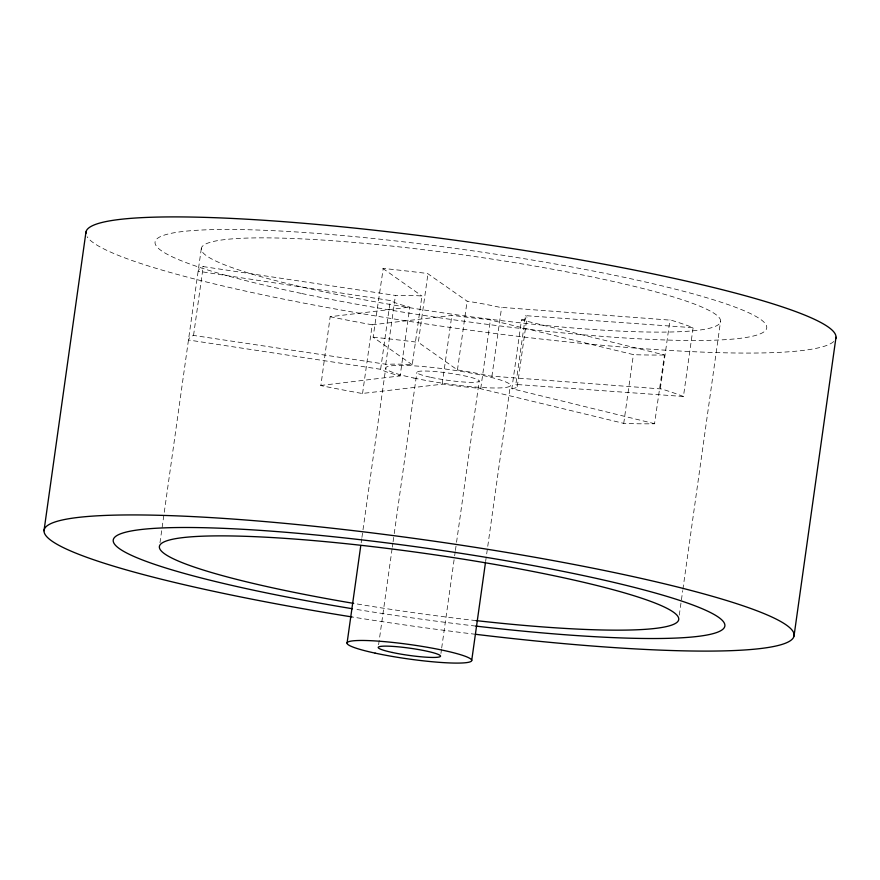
<?xml version="1.0" encoding="UTF-8"?>
<svg xmlns="http://www.w3.org/2000/svg" width="880" height="880" viewBox="0 0 880 880"><rect width="100%" height="100%" fill="white"/><g stroke="black" fill="none" stroke-linecap="round" stroke-linejoin="round"><path stroke-width="0.66" stroke-dasharray="4.4 3.3" d="M159.984 542.751L201.355 248.292M193.545 335.379L203.214 266.596L396.616 295.625A69.916 8.041 8 0 1 421.091 295.944L421.916 296.01L412.247 364.782L411.422 364.727A69.916 8.041 8 0 0 386.947 364.397L193.457 335.412A262.174 30.129 8 0 0 188.474 339.988L380.853 369.325A69.916 8.041 8 0 0 398.2 375.408L400.136 375.903L409.805 307.12L407.858 306.636A69.916 8.041 8 0 1 390.522 300.553L198.132 271.216A262.174 30.129 8 0 1 203.126 266.64L203.214 266.596M654.808 423.764L511.852 388.685L521.51 319.902L664.466 354.981L654.533 423.764A262.174 30.129 8 0 1 624.063 423.456L478.346 388.179A69.916 8.041 8 0 1 443.157 384.098L362.131 393.481A262.174 30.129 8 0 1 320.881 385.583L330.154 316.723L409.805 307.12M362.549 393.558L372.218 324.786L452.815 315.326A69.916 8.041 8 0 0 488.015 319.407L633.721 354.684A262.174 30.129 8 0 0 664.202 354.992L664.466 354.981M412.247 364.782L373.12 337.172L383.218 268.433A262.174 30.129 8 0 1 405.174 270.831L409.629 271.348A262.174 30.129 8 0 1 427.537 273.504L467.115 301.18L469.81 301.598A69.916 8.041 8 0 1 499.444 307.219L671.264 320.21A262.174 30.129 8 0 1 681.043 323.356L683.32 324.126A262.174 30.129 8 0 1 691.735 327.173L693.11 327.712L683.441 396.484L515.834 384.439L525.503 315.656L693.11 327.712M380.644 369.182L390.313 300.41M385.726 364.518L395.395 295.746M361.174 542.817L361.735 538.758M361.933 537.405L385.737 368.005M683.441 396.484L682.077 395.956A262.174 30.129 8 0 0 661.595 388.982L489.786 376.002A69.916 8.041 8 0 0 460.152 370.37L457.457 369.952L418.33 342.342L427.988 273.57M378.609 644.732L392.139 548.515M392.326 547.162L392.898 543.103M393.085 541.739L394.042 534.963M394.229 533.61L416.9 372.35M442.2 383.955L451.869 315.183M457.457 369.952L467.115 301.18M440.935 653.422L441.507 649.352M441.694 647.999L454.454 557.205M454.641 555.841L455.213 551.782M455.411 550.429L456.357 543.653M456.544 542.289L479.215 381.029M480.766 388.377L490.435 319.594M491.898 376.486L501.567 307.714M485.617 561.539L510.367 385.374M517.286 386.441L526.955 317.658M623.722 423.445L633.391 354.673M660.319 388.597L669.988 319.825M679.283 615.098L682.726 590.612M682.913 589.248L720.588 321.156M521.51 319.902L521.895 319.858A69.916 8.041 8 0 0 525.701 315.799L525.503 315.656M511.852 388.685L512.226 388.63A69.916 8.041 8 0 0 516.043 384.571L515.834 384.439M320.496 385.506L400.136 375.903M373.12 337.172L373.549 337.216A262.174 30.129 8 0 1 417.879 342.287L418.33 342.342M372.218 324.786L371.789 324.709A262.174 30.129 8 0 1 330.55 316.811L330.154 316.723M382.789 268.389L421.916 296.01M475.629 634.304A378.697 43.527 8 0 1 351.835 616.924M833.723 341.517A378.697 43.527 8 0 1 455.543 328.185A378.697 43.527 8 0 1 87.131 236.742M475.706 626.076A308.781 35.486 8 0 1 353.771 608.971M476.025 620.598A262.174 30.129 8 0 1 354.816 603.581M325.952 292.259A262.174 30.129 8 0 0 720.533 321.684A262.174 30.129 8 0 0 336.347 241.021A262.174 30.129 8 0 0 325.952 292.259M301.95 293.557A308.781 35.486 8 0 0 766.678 328.207A308.781 35.486 8 0 0 314.204 233.2A308.781 35.486 8 0 0 301.95 293.557M413.82 378.037A62.92 7.227 8 0 0 510.268 385.737A62.92 7.227 8 0 0 420.079 366.289A62.92 7.227 8 0 0 413.82 378.037M430.936 377.366A31.46 3.619 8 0 0 479.16 381.216A31.46 3.619 8 0 0 434.071 371.481A31.46 3.619 8 0 0 430.936 377.366"/><path stroke-width="1.32" d="M44 530.761L85.976 231.979M347.072 643.104L360.789 545.534M471.713 660.473L485.419 562.892M794.024 636.02L836 337.238M351.835 616.924A378.697 43.527 8 0 1 108.086 515.328A378.697 43.527 8 0 1 735.944 603.438A378.697 43.527 8 0 1 475.629 634.304M85.899 233.508A378.697 43.527 8 0 1 466.345 241.791A378.697 43.527 8 0 1 835.692 338.734M353.716 603.394A262.174 30.129 8 0 1 207.647 536.03A262.174 30.129 8 0 1 635.349 596.167A262.174 30.129 8 0 1 476.025 620.598M352.473 608.751A308.781 35.486 8 0 1 168.014 527.736A308.781 35.486 8 0 1 675.763 599.126A308.781 35.486 8 0 1 475.706 626.076M392.271 652.465A31.46 3.619 8 0 0 440.495 656.315A31.46 3.619 8 0 0 395.406 646.58A31.46 3.619 8 0 0 392.271 652.465M375.155 653.136A62.92 7.227 8 0 0 471.603 660.836A62.92 7.227 8 0 0 381.414 641.377A62.92 7.227 8 0 0 375.155 653.136"/></g></svg>
